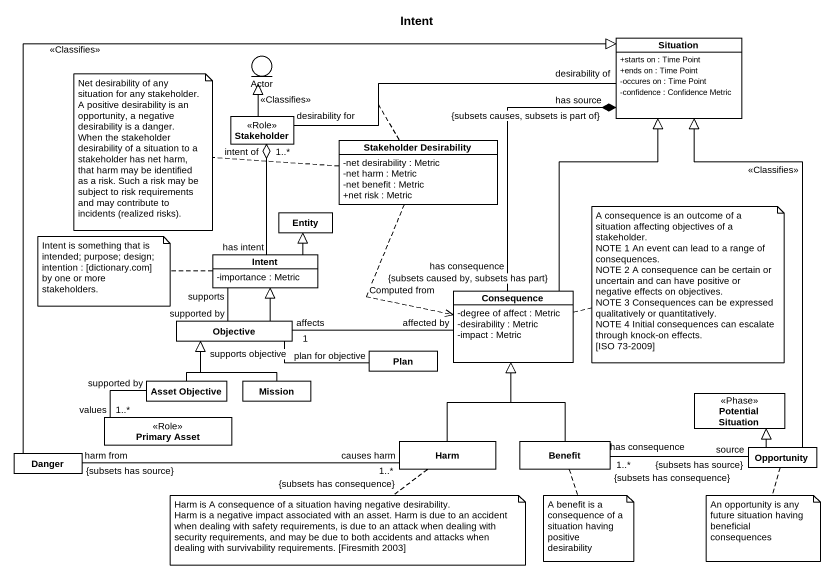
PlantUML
@startuml
title Intent
allowmixing
hide circle
hide empty members
skinparam classAttributeIconSize 0
entity "Actor" as Actor_
class Situation {
  +starts on : Time Point
  +ends on : Time Point
  -occures on : Time Point
  -confidence : Confidence Metric
}
class Stakeholder <<Role>>
class "Stakeholder Desirability" as Stakeholder_Desirability {
  -net desirability : Metric
  -net harm : Metric
  -net benefit : Metric
  +net risk : Metric
}
class "Entity" as Entity_
class Intent {
  -importance : Metric
}
class Consequence {
  -degree of affect : Metric
  -desirability : Metric
  -impact : Metric
}
class Objective
class Plan
class "Asset Objective" as Asset_Objective
class Mission
class "Potential Situation" as Potential_Situation <<Phase>>
class "Primary Asset" as Primary_Asset <<Role>>
class Harm
class Benefit
class Opportunity
class Danger
Situation "has source\n{subsets causes, subsets is part of}" *-- "has consequence\n{subsets caused by, subsets has part}" Consequence
Stakeholder -up-|> Actor_ : <<Classifies>>
Stakeholder "desirability for" -right- "desirability of" Situation
(Stakeholder, Situation) .. Stakeholder_Desirability
Stakeholder "intent of\n1..*" o-- "has intent" Intent
Stakeholder_Desirability ..> Consequence : Computed from
Intent -up-|> Entity_
Intent "supports" -- "supported by" Objective
Consequence -up-|> Situation
Consequence "affected by" -left- "affects\n1" Objective
Objective -up-|> Intent
Plan "plan for objective" -left- "supports objective" Objective
Asset_Objective -up-|> Objective
Asset_Objective "supported by" -- "values\n1..*" Primary_Asset
Mission -up-|> Objective
Harm -up-|> Consequence
Benefit -up-|> Consequence
Opportunity -up-|> Situation : <<Classifies>>
Opportunity -up-|> Potential_Situation
Opportunity "source\n{subsets has source}" -left- "has consequence\n1..*\n{subsets has consequence}" Benefit
Danger -up-|> Situation : <<Classifies>>
Danger "harm from\n{subsets has source}" -right- "causes harm\n1..*\n{subsets has consequence}" Harm
note left of Stakeholder_Desirability
  Net desirability of any situation for any stakeholder. A positive desirability is an opportunity, a negative desirability is a danger.
  When the stakeholder desirability of a situation to a stakeholder has net harm, that harm may be identified as a risk. Such a risk may be subject to risk requirements and may contribute to incidents (realized risks).
end note
note right of Consequence
  A consequence is an outcome of a situation affecting objectives of a stakeholder.
  NOTE 1 An event can lead to a range of consequences.
  NOTE 2 A consequence can be certain or uncertain and can have positive or negative effects on objectives.
  NOTE 3 Consequences can be expressed qualitatively or quantitatively.
  NOTE 4 Initial consequences can escalate through knock-on effects.
  [ISO 73-2009]
end note
note left of Intent : Intent is something that is intended; purpose; design; intention : [dictionary.com] by one or more stakeholders.
note bottom of Harm
  Harm is A consequence of a situation having negative desirability.
  Harm is a negative impact associated with an asset. Harm is due to an accident when dealing with safety requirements, is due to an attack when dealing with security requirements, and may be due to both accidents and attacks when dealing with survivability requirements. [Firesmith 2003]
end note
note bottom of Benefit : A benefit is a consequence of a situation having positive desirability
note bottom of Opportunity : An opportunity is any future situation having beneficial consequences
@enduml
